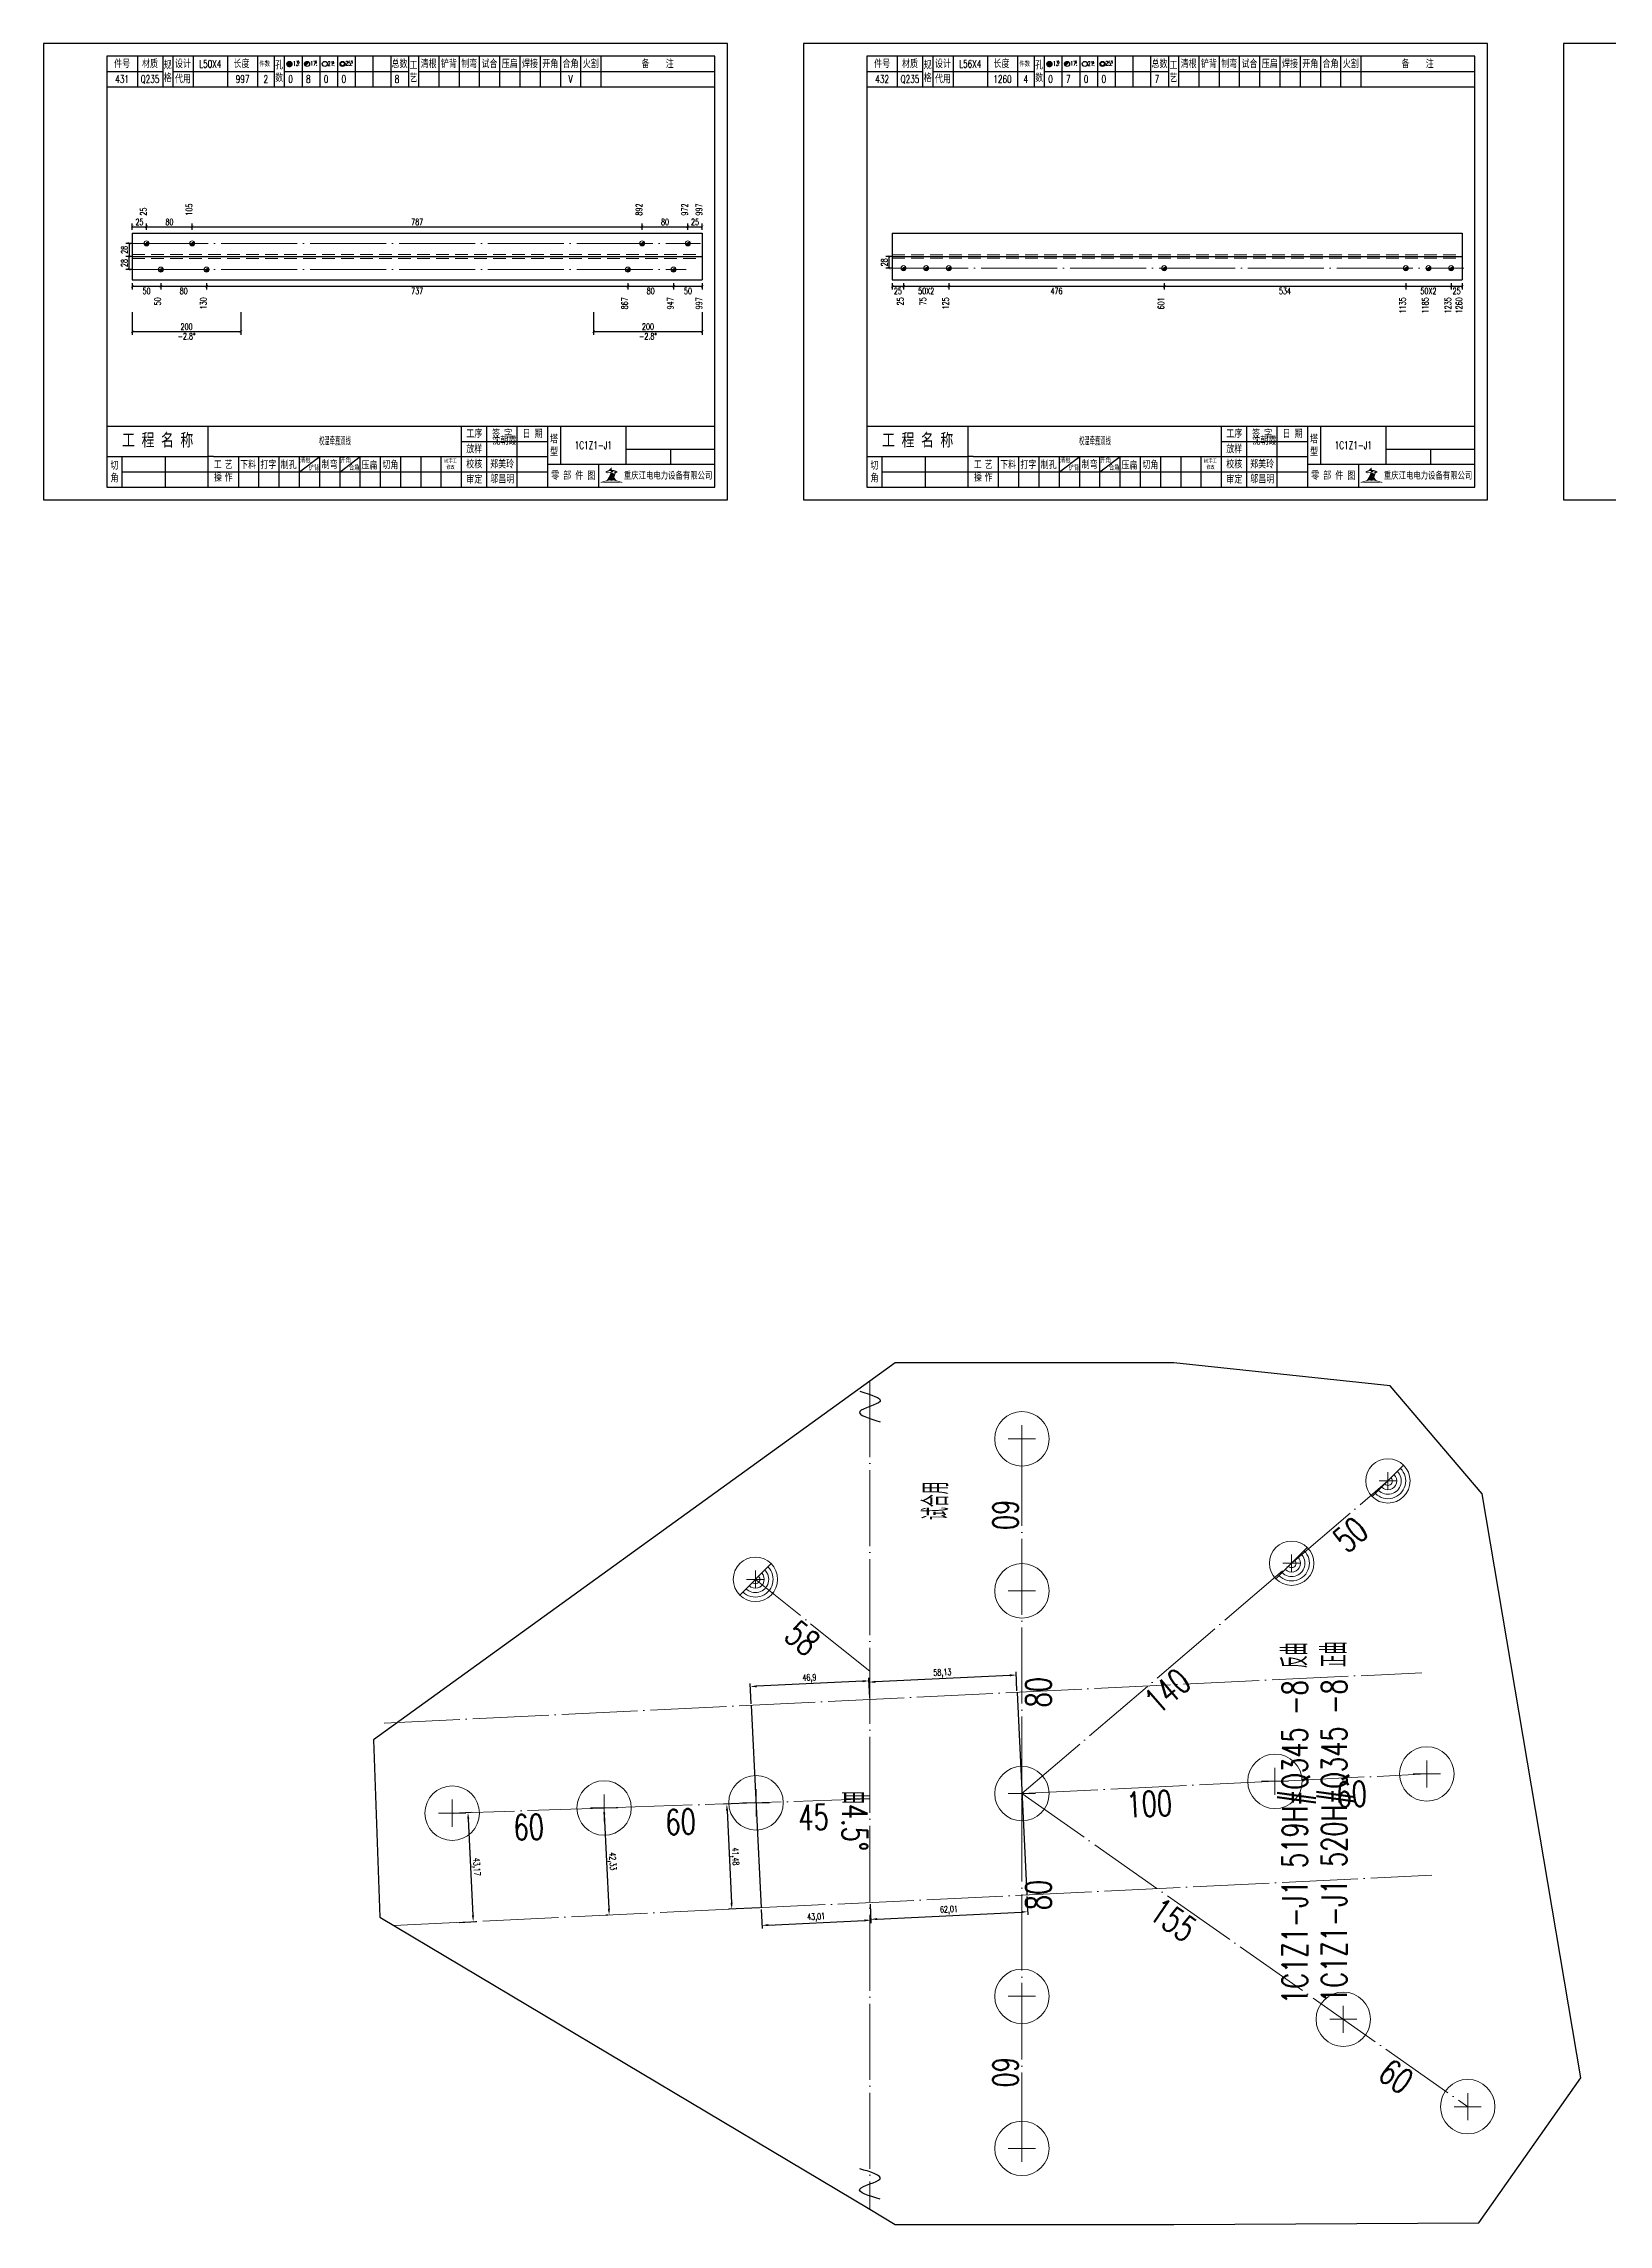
# Model space of a CAD drawing. Header units: millimetres. Extents: x -524 to 9570, y -2481 to 180.
# Drawn here: x 6900 to 7518, y -2481 to -1620 of the extents above; entities that cross this region are included whole.
import ezdxf
from ezdxf.enums import TextEntityAlignment as Align

# ---------------------------------------------------------------- set-up
doc = ezdxf.new("R2010")
doc.units = ezdxf.units.MM
doc.header["$LTSCALE"] = 20
doc.header["$PDMODE"] = 1
doc.linetypes.add('DASHDOT2X', pattern=[1.75, 1.5, -0.125, 0, -0.125])
doc.linetypes.add('HIDDEN', pattern=[0.375, 0.25, -0.125])
for name, color, linetype, lineweight in [('1', 7, 'Continuous', 25), ('11', 1, 'Continuous', 13), ('12', 7, 'Continuous', 13), ('2', 1, 'HIDDEN', 13), ('4', 4, 'Continuous', 18), ('5', 7, 'Continuous', 13), ('7', 3, 'DASHDOT2X', 13), ('8', 6, 'DASHDOT2X', 13)]:
    doc.layers.add(name, color=color, linetype=linetype, lineweight=lineweight)
doc.styles.get("Standard").update_dxf_attribs({"font": 'simplex', "width": 0.7, "bigfont": 'gbhzfs.shx'})
doc.styles.add('SYMBOL_TXT', font='txt.shx', dxfattribs={"width": 0.6})
doc.styles.add('TITLE_TXT', font='simplex.shx', dxfattribs={"width": 0.75, "height": 2.5, "bigfont": 'gbhzfs.shx'})
doc.dimstyles.new('dimStyle4', dxfattribs={"dimtxt": 2.5, "dimasz": 1, "dimexe": 1.25, "dimexo": 0, "dimgap": 0.63, "dimtad": 2, "dimzin": 0, "dimdsep": 46, "dimtxsty": 'standard', "dimblk": 'ARCHTICK', "dimblk1": 'ARCHTICK', "dimblk2": 'ARCHTICK', "dimcen": 0.09, "dimadec": 0, "dimazin": 0, "dimtfac": 1, "dimtdec": 1, "dimtix": 1, "dimtmove": 2, "dimatfit": 3, "dimfxl": 0, "dimtolj": 1, "dimtzin": 0, "dimarcsym": 0})
doc.dimstyles.get("Standard").update_dxf_attribs({"dimtxt": 2.5, "dimasz": 1, "dimexe": 1.25, "dimexo": 0, "dimgap": 0.63, "dimtad": 1, "dimzin": 0, "dimdsep": 46, "dimtxsty": 'standard', "dimblk": 'ARCHTICK', "dimblk1": 'ARCHTICK', "dimblk2": 'ARCHTICK', "dimcen": 0.09, "dimadec": 0, "dimazin": 0, "dimtfac": 1, "dimtdec": 1, "dimtix": 1, "dimtmove": 2, "dimatfit": 3, "dimfxl": 0, "dimtolj": 1, "dimtzin": 0, "dimarcsym": 0})
pattern_1 = [(0, (-3, 0), (0, 0.0125), [])]

# ---------------------------------------------------------------- blocks, each defined once
blk = doc.blocks.new('M12_HOLE')
h = blk.add_hatch()
h.set_pattern_fill('LINE', scale=0.1, style=0)
h.set_pattern_definition(pattern_1)
h.paths.add_polyline_path([(-5, 0, 1), (-1, 0, 1)])
at = {"color": 7}
blk.add_circle((-3, 0), 2, dxfattribs=at)
at = {"color": 7, "attachment_point": 1, "style": 'SYMBOL_TXT'}
for s, insert, char_height, width in [('13\\f??|b0|i0|c0|p54;.', (-0.1, 2.1), 3.5, 5.707), ('5', (3.7, 2.3), 1.8, 2.931)]:
    blk.add_mtext(s, dxfattribs=dict(at, insert=insert, char_height=char_height, width=width))
blk = doc.blocks.new('M16_HOLE')
h = blk.add_hatch()
h.set_pattern_fill('LINE', scale=0.1, style=0)
h.set_pattern_definition(pattern_1)
h.paths.add_polyline_path([(-1.6, 1.4, 0.668179), (-5, 0, 0.198912), (-4.4, -1.4)])
at = {"color": 7}
blk.add_circle((-3, 0), 2, dxfattribs=at)
at = {"color": 7, "attachment_point": 1, "style": 'SYMBOL_TXT'}
for s, insert, char_height, width in [('17.', (-0.4, 2.1), 3.5, 6.316), ('5', (3.6, 2.3), 1.8, 1.822)]:
    blk.add_mtext(s, dxfattribs=dict(at, insert=insert, char_height=char_height, width=width))
blk = doc.blocks.new('M20_HOLE')
at = {"color": 7}
blk.add_circle((-3, 0), 2, dxfattribs=at)
at = {"color": 7, "attachment_point": 1, "style": 'SYMBOL_TXT'}
for s, insert, char_height, width in [('21.', (-0.7, 2), 3.5, 6.074), ('5', (3.3, 2), 1.8, 1.458)]:
    blk.add_mtext(s, dxfattribs=dict(at, insert=insert, char_height=char_height, width=width))
blk = doc.blocks.new('M24_HOLE')
at = {"color": 7}
for radius in [2, 1.5]:
    blk.add_circle((-3, 0), radius, dxfattribs=at)
at = {"color": 7, "attachment_point": 1, "style": 'SYMBOL_TXT'}
for s, insert, char_height, width in [('25.', (-0.7, 2.1), 3.5, 2.429), ('5', (3.9, 2.3), 1.8, 1.944)]:
    blk.add_mtext(s, dxfattribs=dict(at, insert=insert, char_height=char_height, width=width))
blk = doc.blocks.new('A$C1E394B87')
for p, q in [((270, 180), (0, 180)), ((0, 180), (0, 0)), ((270, 0), (270, 180)), ((0, 0), (270, 0))]:
    blk.add_line(p, q)
blk = doc.blocks.new('JgCard')
h = blk.add_hatch(color=256)
edge = h.paths.add_edge_path()
edge.add_arc((223.8, -21.85), 29.01, 79.81717, 89.27813)
edge.add_arc((224.53, -21.85), 29.01, 90.72187, 100.18283)
edge.add_arc((224.03, -3.83), 11.51, 89.30709, 113.69599, ccw=False)
edge.add_arc((224.31, -3.83), 11.51, 66.30401, 90.69291, ccw=False)
edge = h.paths.add_edge_path()
edge.add_arc((233.03, 13.18), 8.87, 191.52082, 219.69652)
edge.add_arc((215.3, 13.18), 8.87, 320.30348, 348.47918)
edge.add_arc((214.03, 11.43), 10.13, 338.13012, 359.91542)
edge.add_arc((234.3, 11.43), 10.13, 180.08458, 201.86988)
edge.add_line((225.94, 10.91), (225.66, 10.36))
edge.add_arc((224.17, 7.85), 3.96, 91.41975, 127.48272)
edge.add_arc((215.3, 13.18), 8.87, 351.08601, 357.28671)
edge.add_line((222.4, 10.91), (222.68, 10.36))
edge.add_line((222.68, 10.36), (221.77, 10.86))
edge.add_line((225.66, 10.36), (226.57, 10.86))
edge.add_arc((224.23, 7.88), 3.54, 93.80568, 121.28944)
edge.add_arc((224.1, 7.88), 3.54, 58.71056, 86.19432)
edge.add_arc((224.17, 7.85), 3.96, 52.53024, 88.60436)
edge.add_arc((233.03, 13.18), 8.87, 182.71329, 188.91372)
edge.add_line((224.17, 11.45), (224.17, 11.42))
blk.add_hatch(color=256).paths.add_polyline_path([(224.17, 11.42, 0.095344), (224.9, 7.66, -0.02858), (226.2, 7.52, -0.123563), (224.34, 11.41, -0.120499), (225.94, 10.91), (225.66, 10.36), (226.57, 10.86, 0.540242), (226.58, 10.99, 0.158716), (224.26, 11.81, -0.027061), (224.17, 12.76, -0.027062), (224.07, 11.81, 0.158666), (221.76, 10.99, 0.540176), (221.77, 10.86, -0.000006), (221.77, 10.86), (222.68, 10.36), (222.4, 10.91, -0.120499), (224, 11.41, -0.123563), (222.13, 7.52, -0.02858), (223.44, 7.66, 0.095344)])
for p, q in [((265, 175), (25, 175)), ((25, 175), (25, 5)), ((37, 175), (37, 163)), ((47, 175), (47, 163)), ((51, 175), (51, 163)), ((59, 175), (59, 163)), ((72.61, 175), (72.61, 163)), ((84.44, 175), (84.44, 163)), ((91, 175), (91, 163)), ((95, 175), (95, 163)), ((102, 175), (102, 163)), ((109, 175), (109, 163)), ((116, 175), (116, 163)), ((123, 175), (123, 163)), ((130, 175), (130, 163)), ((137, 175), (137, 163)), ((144, 175), (144, 163)), ((148, 175), (148, 163)), ((156, 175), (156, 163)), ((164, 175), (164, 163)), ((172, 175), (172, 163)), ((180, 175), (180, 163)), ((188, 175), (188, 163)), ((196, 175), (196, 163)), ((204, 175), (204, 163)), ((212, 175), (212, 163)), ((220, 175), (220, 163)), ((265, 5), (265, 175)), ((25, 169), (47, 169)), ((51, 169), (91, 169)), ((95, 169), (144, 169)), ((148, 169), (265, 169)), ((25, 163), (265, 163)), ((25, 29), (265, 29)), ((65, 17), (65, 29)), ((165, 5), (165, 29)), ((175, 5), (175, 29)), ((187, 5), (187, 29)), ((199, 5), (199, 29)), ((204, 29), (204, 14)), ((230, 14), (230, 29)), ((165, 23), (199, 23)), ((230, 20), (265, 20)), ((247.5, 20), (247.5, 14)), ((25, 17), (65, 17)), ((31, 5), (31, 17)), ((31, 11), (65, 11)), ((48, 17), (48, 5)), ((65, 5), (65, 17)), ((67, 17), (65, 17)), ((65, 11), (165, 11)), ((67, 17), (165, 17)), ((77, 5), (77, 17)), ((85, 5), (85, 17)), ((93, 5), (93, 17)), ((101, 5), (101, 17)), ((101, 11), (109, 17)), ((109, 5), (109, 17)), ((117, 5), (117, 17)), ((117, 11), (125, 17)), ((125, 5), (125, 17)), ((133, 5), (133, 17)), ((141, 5), (141, 17)), ((149, 5), (149, 17)), ((157, 5), (157, 17)), ((165, 17), (199, 17)), ((165, 11), (199, 11)), ((199, 14), (265, 14)), ((219.08, 14), (219.08, 5)), ((25, 5), (265, 5))]:
    blk.add_line(p, q)
blk.add_lwpolyline([(96.03, 171.99, -1), (98.03, 171.99, -1)], format="xyb", close=True)
for p in [(65.81, 166), (145, 96)]:
    blk.add_point(p)
blk.add_blockref('A$C1E394B87', (0, 0))
at = {"xscale": 0.5, "yscale": 0.5, "zscale": 0.5}
for name, p in [('M12_HOLE', (98.53, 171.99)), ('M16_HOLE', (105.5, 172)), ('M20_HOLE', (112.5, 172)), ('M24_HOLE', (119.5, 172))]:
    blk.add_blockref(name, p, dxfattribs=at)
at = {"attachment_point": 5, "style": 'TITLE_TXT'}
for s, insert, char_height, width in [('{\\fSimHei|b0|i0|c134|p2;件号}', (31, 172), 3, 15), ('{\\fSimHei|b0|i0|c134|p2;材质}', (42, 172), 3, 8), ('{\\fSimHei|b0|i0|c134|p2;规格}', (49, 169), 3, 4), ('{\\fSimHei|b0|i0|c134|p2;设计}', (55, 172), 3, 8), ('{\\fSimHei|b0|i0|c134|p2;长度}', (78.12, 172.05), 3, 8), ('{\\fSimHei|b0|i0|c134|p2;件数}', (87.3, 172), 2, 8.8244), ('{\\fSimHei|b0|i0|c134|p2;孔数}', (93, 169), 3, 4), ('{\\fSimHei|b0|i0|c134|p2;总数}', (140.5, 172), 3, 7), ('{\\fSimHei|b0|i0|c134|p2;工\\P艺}', (146, 169), 3, 4), ('{\\fSimHei|b0|i0|c134|p2;清根}', (152, 172), 3, 8), ('{\\fSimHei|b0|i0|c134|p2;铲背}', (160, 172), 3, 8), ('{\\fSimHei|b0|i0|c134|p2;制弯}', (168, 172), 3, 8), ('{\\fSimHei|b0|i0|c134|p2;试合}', (176, 172), 3, 8), ('{\\fSimHei|b0|i0|c134|p2;压扁}', (184, 172), 3, 8), ('{\\fSimHei|b0|i0|c134|p2;焊接}', (192, 172), 3, 8), ('{\\fSimHei|b0|i0|c134|p2;开角}', (200, 172), 3, 8), ('{\\fSimHei|b0|i0|c134|p2;合角}', (208, 172), 3, 8), ('{\\fSimHei|b0|i0|c134|p2;火割}', (216, 172), 3, 8), ('{\\fSimHei|b0|i0|c134|p2;备    注}', (242.4, 171.98), 3, 22), ('{\\fSimHei|b0|i0|c134|p2;代用}', (55, 166), 3, 8), ('{\\fSimHei|b0|i0|c134|p2;工 程 名 称}', (45.04, 23.34), 5, 47.3333), ('{\\fSimHei|b0|i0|c134|p2;工序}', (170, 26), 3, 10), ('{\\fSimHei|b0|i0|c134|p2;签 字}', (181, 26), 3, 12), ('{\\fSimHei|b0|i0|c134|p2;日 期}', (193, 26), 3, 12), ('{\\fSimHei|b0|i0|c134|p2;塔\\P型}', (201.5, 21.5), 3, 5), ('{\\fSimHei|b0|i0|c134|p2;放样}', (170, 20), 3, 10), ('{\\fSimHei|b0|i0|c134|p2;^I沈朝霞}', (181.05, 23.28), 3, 12), ('{\\fSimHei|b0|i0|c134|p2;切\\P角}', (28, 11), 3, 6), ('{\\fSimHei|b0|i0|c134|p2;工\\P操}', (68.78, 11.3), 3, 6), ('{\\fSimHei|b0|i0|c134|p2;艺\\P作}', (73.01, 11.3), 3, 6), ('{\\fSimHei|b0|i0|c134|p2;下料}', (80.74, 13.75), 3, 8), ('{\\fSimHei|b0|i0|c134|p2;打字}', (88.74, 13.75), 3, 8), ('{\\fSimHei|b0|i0|c134|p2;制孔}', (96.74, 13.75), 3, 8), ('{\\fSimHei|b0|i0|c134|p2;清根}', (103.31, 15.56), 2, 8), ('{\\fSimHei|b0|i0|c134|p2;铲背}', (106.7, 12.58), 2, 8), ('{\\fSimHei|b0|i0|c134|p2;制弯}', (112.95, 13.87), 3, 8), ('{\\fSimHei|b0|i0|c134|p2;开角}', (119.21, 15.54), 2, 8), ('{\\fSimHei|b0|i0|c134|p2;合角}', (122.6, 12.68), 2, 8), ('{\\fSimHei|b0|i0|c134|p2;压扁}', (128.59, 13.57), 3, 8), ('{\\fSimHei|b0|i0|c134|p2;切角}', (136.9, 13.69), 3, 8), ('{\\fSimHei|b0|i0|c134|p2;NC手工修改}', (160.63, 14.06), 1.5, 6.2041), ('{\\fSimHei|b0|i0|c134|p2;校核}', (170, 14), 3, 10), ('{\\fSimHei|b0|i0|c134|p2;审定}', (170, 8), 3, 10), ('{\\fSimHei|b0|i0|c134|p2;郑美玲}', (181, 14), 3, 12), ('{\\fSimHei|b0|i0|c134|p2;邬昌明}', (181.04, 8.12), 3, 12), ('{\\fSimHei|b0|i0|c134|p2;零 部 件 图}', (209.08, 9.5), 3, 30.7613), ('{\\fSimHei|b0|i0|c134|p2;重庆江电电力设备有限公司}', (246.51, 9.48), 2.772, 63.294)]:
    blk.add_mtext(s, dxfattribs=dict(at, insert=insert, char_height=char_height, width=width))
blk = doc.blocks.new('M16')
for p, q in [((-0.707, -0.707), (0.707, 0.707)), ((-0.4, 0), (0.4, 0)), ((0, 0.4), (0, -0.4))]:
    blk.add_line(p, q)
blk.add_circle((0, 0), 1)
for radius in [0.8, 0.6, 0.4, 0.2]:
    blk.add_arc((0, 0), radius, 225, 45)
blk = doc.blocks.new('_ArchTick')
at = {"color": 0, "linetype": 'ByBlock', "const_width": 0.15}
blk.add_lwpolyline([(-0.5, -0.5), (0.5, 0.5)], dxfattribs=at)
blk = doc.blocks.new('*D1314')
at = {"layer": '11', "color": 0, "lineweight": -2}
for p, q in [((6935, -1714.5), (6935, -1717)), ((6935, -1715.75), (6946.28, -1715.75)), ((6946.28, -1714.5), (6946.28, -1717))]:
    blk.add_line(p, q, dxfattribs=at)
at = {"layer": 'Defpoints', "color": 0}
for p in [(6935, -1714.5), (6946.28, -1714.5), (6946.28, -1715.75)]:
    blk.add_point(p, dxfattribs=at)
at = {"layer": '11', "color": 0, "lineweight": -2, "rotation": 180}
blk.add_blockref('_ArchTick', (6935, -1715.75), dxfattribs=at)
at = {"layer": '11', "color": 0, "lineweight": -2}
blk.add_blockref('_ArchTick', (6946.28, -1715.75), dxfattribs=at)
at = {"layer": '11', "color": 0, "insert": (6940.64, -1717.63), "char_height": 2.5, "attachment_point": 5}
blk.add_mtext('\\A1;50', dxfattribs=at)
blk = doc.blocks.new('*D1315')
at = {"layer": '11', "color": 0, "lineweight": -2}
for p, q in [((6946.28, -1714.5), (6946.28, -1717)), ((6946.28, -1715.75), (6964.33, -1715.75)), ((6964.33, -1714.5), (6964.33, -1717))]:
    blk.add_line(p, q, dxfattribs=at)
at = {"layer": 'Defpoints', "color": 0}
for p in [(6946.28, -1714.5), (6964.33, -1714.5), (6964.33, -1715.75)]:
    blk.add_point(p, dxfattribs=at)
at = {"layer": '11', "color": 0, "lineweight": -2, "rotation": 180}
blk.add_blockref('_ArchTick', (6946.28, -1715.75), dxfattribs=at)
at = {"layer": '11', "color": 0, "lineweight": -2}
blk.add_blockref('_ArchTick', (6964.33, -1715.75), dxfattribs=at)
at = {"layer": '11', "color": 0, "insert": (6955.31, -1717.63), "char_height": 2.5, "attachment_point": 5}
blk.add_mtext('\\A1;80', dxfattribs=at)
blk = doc.blocks.new('*D1316')
at = {"layer": '11', "color": 0, "lineweight": -2}
for p, q in [((6964.33, -1714.5), (6964.33, -1717)), ((6964.33, -1715.75), (7130.63, -1715.75)), ((7130.63, -1714.5), (7130.63, -1717))]:
    blk.add_line(p, q, dxfattribs=at)
at = {"layer": 'Defpoints', "color": 0}
for p in [(6964.33, -1714.5), (7130.63, -1714.5), (7130.63, -1715.75)]:
    blk.add_point(p, dxfattribs=at)
at = {"layer": '11', "color": 0, "lineweight": -2, "rotation": 180}
blk.add_blockref('_ArchTick', (6964.33, -1715.75), dxfattribs=at)
at = {"layer": '11', "color": 0, "lineweight": -2}
blk.add_blockref('_ArchTick', (7130.63, -1715.75), dxfattribs=at)
at = {"layer": '11', "color": 0, "insert": (7047.48, -1717.63), "char_height": 2.5, "attachment_point": 5}
blk.add_mtext('\\A1;737', dxfattribs=at)
blk = doc.blocks.new('*D1317')
at = {"layer": '11', "color": 0, "lineweight": -2}
for p, q in [((7130.63, -1714.5), (7130.63, -1717)), ((7130.63, -1715.75), (7148.68, -1715.75)), ((7148.68, -1714.5), (7148.68, -1717))]:
    blk.add_line(p, q, dxfattribs=at)
at = {"layer": 'Defpoints', "color": 0}
for p in [(7130.63, -1714.5), (7148.68, -1714.5), (7148.68, -1715.75)]:
    blk.add_point(p, dxfattribs=at)
at = {"layer": '11', "color": 0, "lineweight": -2, "rotation": 180}
blk.add_blockref('_ArchTick', (7130.63, -1715.75), dxfattribs=at)
at = {"layer": '11', "color": 0, "lineweight": -2}
blk.add_blockref('_ArchTick', (7148.68, -1715.75), dxfattribs=at)
at = {"layer": '11', "color": 0, "insert": (7139.65, -1717.63), "char_height": 2.5, "attachment_point": 5}
blk.add_mtext('\\A1;80', dxfattribs=at)
blk = doc.blocks.new('*D1318')
at = {"layer": '11', "color": 0, "lineweight": -2}
for p, q in [((7148.68, -1714.5), (7148.68, -1717)), ((7148.68, -1715.75), (7160, -1715.75)), ((7160, -1714.5), (7160, -1717))]:
    blk.add_line(p, q, dxfattribs=at)
at = {"layer": 'Defpoints', "color": 0}
for p in [(7148.68, -1714.5), (7160, -1714.5), (7160, -1715.75)]:
    blk.add_point(p, dxfattribs=at)
at = {"layer": '11', "color": 0, "lineweight": -2, "rotation": 180}
blk.add_blockref('_ArchTick', (7148.68, -1715.75), dxfattribs=at)
at = {"layer": '11', "color": 0, "lineweight": -2}
blk.add_blockref('_ArchTick', (7160, -1715.75), dxfattribs=at)
at = {"layer": '11', "color": 0, "insert": (7154.34, -1717.63), "char_height": 2.5, "attachment_point": 5}
blk.add_mtext('\\A1;50', dxfattribs=at)
blk = doc.blocks.new('*D1325')
at = {"layer": '1', "color": 0, "lineweight": -2}
for p, q in [((6934.75, -1698.82), (6932.5, -1698.82)), ((6934.75, -1704), (6932.5, -1704)), ((6933.75, -1698.82), (6933.75, -1704))]:
    blk.add_line(p, q, dxfattribs=at)
at = {"layer": 'Defpoints', "color": 0}
for p in [(6933.75, -1704), (6934.75, -1698.82), (6934.75, -1704)]:
    blk.add_point(p, dxfattribs=at)
at = {"layer": '1', "color": 0, "lineweight": -2}
for p, rotation in [((6933.75, -1698.82), 90), ((6933.75, -1704), 270)]:
    blk.add_blockref('_ArchTick', p, dxfattribs=dict(at, rotation=rotation))
at = {"layer": '1', "color": 0, "insert": (6931.87, -1701.41), "char_height": 2.5, "attachment_point": 5, "rotation": 90}
blk.add_mtext('\\A1;28', dxfattribs=at)
blk = doc.blocks.new('*D1328')
at = {"layer": '11', "color": 0, "lineweight": -2}
for p, q in [((7235, -1714.5), (7235, -1717)), ((7235, -1715.75), (7239.47, -1715.75)), ((7239.47, -1714.5), (7239.47, -1717))]:
    blk.add_line(p, q, dxfattribs=at)
at = {"layer": 'Defpoints', "color": 0}
for p in [(7235, -1714.5), (7239.47, -1714.5), (7239.47, -1715.75)]:
    blk.add_point(p, dxfattribs=at)
at = {"layer": '11', "color": 0, "lineweight": -2, "rotation": 180}
blk.add_blockref('_ArchTick', (7235, -1715.75), dxfattribs=at)
at = {"layer": '11', "color": 0, "lineweight": -2}
blk.add_blockref('_ArchTick', (7239.47, -1715.75), dxfattribs=at)
at = {"layer": '11', "color": 0, "insert": (7237.23, -1717.63), "char_height": 2.5, "attachment_point": 5}
blk.add_mtext('\\A1;25', dxfattribs=at)
blk = doc.blocks.new('*D1329')
at = {"layer": '11', "color": 0, "lineweight": -2}
for p, q in [((7239.47, -1714.5), (7239.47, -1717)), ((7239.47, -1715.75), (7257.33, -1715.75)), ((7257.33, -1714.5), (7257.33, -1717))]:
    blk.add_line(p, q, dxfattribs=at)
at = {"layer": 'Defpoints', "color": 0}
for p in [(7239.47, -1714.5), (7257.33, -1714.5), (7257.33, -1715.75)]:
    blk.add_point(p, dxfattribs=at)
at = {"layer": '11', "color": 0, "lineweight": -2, "rotation": 180}
blk.add_blockref('_ArchTick', (7239.47, -1715.75), dxfattribs=at)
at = {"layer": '11', "color": 0, "lineweight": -2}
blk.add_blockref('_ArchTick', (7257.33, -1715.75), dxfattribs=at)
at = {"layer": '11', "color": 0, "insert": (7248.4, -1717.63), "char_height": 2.5, "attachment_point": 5}
blk.add_mtext('\\A1;50X2', dxfattribs=at)
blk = doc.blocks.new('*D1330')
at = {"layer": '11', "color": 0, "lineweight": -2}
for p, q in [((7257.33, -1714.5), (7257.33, -1717)), ((7257.33, -1715.75), (7342.34, -1715.75)), ((7342.34, -1714.5), (7342.34, -1717))]:
    blk.add_line(p, q, dxfattribs=at)
at = {"layer": 'Defpoints', "color": 0}
for p in [(7257.33, -1714.5), (7342.34, -1714.5), (7342.34, -1715.75)]:
    blk.add_point(p, dxfattribs=at)
at = {"layer": '11', "color": 0, "lineweight": -2, "rotation": 180}
blk.add_blockref('_ArchTick', (7257.33, -1715.75), dxfattribs=at)
at = {"layer": '11', "color": 0, "lineweight": -2}
blk.add_blockref('_ArchTick', (7342.34, -1715.75), dxfattribs=at)
at = {"layer": '11', "color": 0, "insert": (7299.83, -1717.63), "char_height": 2.5, "attachment_point": 5}
blk.add_mtext('\\A1;476', dxfattribs=at)
blk = doc.blocks.new('*D1331')
at = {"layer": '11', "color": 0, "lineweight": -2}
for p, q in [((7342.34, -1714.5), (7342.34, -1717)), ((7342.34, -1715.75), (7437.71, -1715.75)), ((7437.71, -1714.5), (7437.71, -1717))]:
    blk.add_line(p, q, dxfattribs=at)
at = {"layer": 'Defpoints', "color": 0}
for p in [(7342.34, -1714.5), (7437.71, -1714.5), (7437.71, -1715.75)]:
    blk.add_point(p, dxfattribs=at)
at = {"layer": '11', "color": 0, "lineweight": -2, "rotation": 180}
blk.add_blockref('_ArchTick', (7342.34, -1715.75), dxfattribs=at)
at = {"layer": '11', "color": 0, "lineweight": -2}
blk.add_blockref('_ArchTick', (7437.71, -1715.75), dxfattribs=at)
at = {"layer": '11', "color": 0, "insert": (7390.03, -1717.63), "char_height": 2.5, "attachment_point": 5}
blk.add_mtext('\\A1;534', dxfattribs=at)
blk = doc.blocks.new('*D1332')
at = {"layer": '11', "color": 0, "lineweight": -2}
for p, q in [((7437.71, -1714.5), (7437.71, -1717)), ((7437.71, -1715.75), (7455.57, -1715.75)), ((7455.57, -1714.5), (7455.57, -1717))]:
    blk.add_line(p, q, dxfattribs=at)
at = {"layer": 'Defpoints', "color": 0}
for p in [(7437.71, -1714.5), (7455.57, -1714.5), (7455.57, -1715.75)]:
    blk.add_point(p, dxfattribs=at)
at = {"layer": '11', "color": 0, "lineweight": -2, "rotation": 180}
blk.add_blockref('_ArchTick', (7437.71, -1715.75), dxfattribs=at)
at = {"layer": '11', "color": 0, "lineweight": -2}
blk.add_blockref('_ArchTick', (7455.57, -1715.75), dxfattribs=at)
at = {"layer": '11', "color": 0, "insert": (7446.64, -1717.63), "char_height": 2.5, "attachment_point": 5}
blk.add_mtext('\\A1;50X2', dxfattribs=at)
blk = doc.blocks.new('*D1333')
at = {"layer": '11', "color": 0, "lineweight": -2}
for p, q in [((7455.57, -1714.5), (7455.57, -1717)), ((7455.57, -1715.75), (7460, -1715.75)), ((7460, -1714.5), (7460, -1717))]:
    blk.add_line(p, q, dxfattribs=at)
at = {"layer": 'Defpoints', "color": 0}
for p in [(7455.57, -1714.5), (7460, -1714.5), (7460, -1715.75)]:
    blk.add_point(p, dxfattribs=at)
at = {"layer": '11', "color": 0, "lineweight": -2, "rotation": 180}
blk.add_blockref('_ArchTick', (7455.57, -1715.75), dxfattribs=at)
at = {"layer": '11', "color": 0, "lineweight": -2}
blk.add_blockref('_ArchTick', (7460, -1715.75), dxfattribs=at)
at = {"layer": '11', "color": 0, "insert": (7457.79, -1717.63), "char_height": 2.5, "attachment_point": 5}
blk.add_mtext('\\A1;25', dxfattribs=at)
blk = doc.blocks.new('M20')
for p, q in [((-0.5, 0), (0.5, 0)), ((0, -0.5), (0, 0.5))]:
    blk.add_line(p, q)
blk.add_circle((0, 0), 1)
blk = doc.blocks.new('*D1857')
at = {"layer": '1', "color": 0, "lineweight": -2}
for p, q in [((7183.25, -2356.29), (7183.62, -2363.88)), ((7226.22, -2354.2), (7226.58, -2361.79)), ((7186.06, -2362.51), (7224.03, -2360.67))]:
    blk.add_line(p, q, dxfattribs=at)
at = {"layer": '1', "color": 0}
for points in [[(7186.04, -2362.09), (7186.08, -2362.93), (7183.56, -2362.63)], [(7224.01, -2360.25), (7224.05, -2361.08), (7226.52, -2360.55)]]:
    blk.add_solid(points, dxfattribs=at)
at = {"layer": 'Defpoints', "color": 0}
for p in [(7183.22, -2355.66), (7226.19, -2353.58), (7226.52, -2360.55)]:
    blk.add_point(p, dxfattribs=at)
at = {"layer": '1', "color": 0, "insert": (7204.94, -2359.48), "char_height": 2.5, "attachment_point": 5, "rotation": 2.77832}
blk.add_mtext('43,01', dxfattribs=at)
blk = doc.blocks.new('*D1858')
at = {"layer": '1', "color": 0, "lineweight": -2}
for p, q in [((7226.22, -2354.2), (7226.57, -2361.49)), ((7229.01, -2360.12), (7285.95, -2357.35)), ((7288.15, -2351.2), (7288.51, -2358.48))]:
    blk.add_line(p, q, dxfattribs=at)
at = {"layer": '1', "color": 0}
for points in [[(7285.93, -2356.94), (7285.97, -2357.77), (7288.45, -2357.23)], [(7228.99, -2359.7), (7229.03, -2360.53), (7226.51, -2360.24)]]:
    blk.add_solid(points, dxfattribs=at)
at = {"layer": 'Defpoints', "color": 0}
for p in [(7226.19, -2353.58), (7288.12, -2350.57), (7288.45, -2357.23)]:
    blk.add_point(p, dxfattribs=at)
at = {"layer": '1', "color": 0, "insert": (7257.38, -2356.62), "char_height": 2.5, "attachment_point": 5, "rotation": 2.77832}
blk.add_mtext('62,01', dxfattribs=at)
blk = doc.blocks.new('*D1859')
at = {"layer": '1', "color": 0, "lineweight": -2}
for p, q in [((7284.22, -2270.04), (7283.85, -2262.58)), ((7226.16, -2272.86), (7225.79, -2265.39)), ((7281.42, -2263.95), (7228.35, -2266.52))]:
    blk.add_line(p, q, dxfattribs=at)
at = {"layer": '1', "color": 0}
for points in [[(7228.33, -2266.1), (7228.37, -2266.94), (7225.85, -2266.64)], [(7281.4, -2263.53), (7281.44, -2264.36), (7283.91, -2263.82)]]:
    blk.add_solid(points, dxfattribs=at)
at = {"layer": 'Defpoints', "color": 0}
for p in [(7225.85, -2266.64), (7284.25, -2270.67), (7226.19, -2273.48)]:
    blk.add_point(p, dxfattribs=at)
at = {"layer": '1', "color": 0, "insert": (7254.78, -2263.12), "char_height": 2.5, "attachment_point": 5, "rotation": 2.77832}
blk.add_mtext('58,13', dxfattribs=at)
blk = doc.blocks.new('*D1860')
at = {"layer": '1', "color": 0, "lineweight": -2}
for p, q in [((7179.31, -2275.13), (7178.93, -2267.15)), ((7223.33, -2266.24), (7181.49, -2268.27)), ((7226.16, -2272.86), (7225.77, -2264.87))]:
    blk.add_line(p, q, dxfattribs=at)
at = {"layer": '1', "color": 0}
for points in [[(7181.46, -2267.86), (7181.51, -2268.69), (7178.99, -2268.4)], [(7223.31, -2265.83), (7223.35, -2266.66), (7225.83, -2266.12)]]:
    blk.add_solid(points, dxfattribs=at)
at = {"layer": 'Defpoints', "color": 0}
for p in [(7178.99, -2268.4), (7179.35, -2275.76), (7226.19, -2273.48)]:
    blk.add_point(p, dxfattribs=at)
at = {"layer": '1', "color": 0, "insert": (7202.31, -2265.15), "char_height": 2.5, "attachment_point": 5, "rotation": 2.77832}
blk.add_mtext('46,9', dxfattribs=at)
blk = doc.blocks.new('*D1861')
at = {"layer": '1', "color": 0, "lineweight": -2}
for p, q in [((7180.59, -2314.26), (7168.41, -2314.85)), ((7169.78, -2317.29), (7171.55, -2353.73)), ((7182.6, -2355.69), (7170.42, -2356.28))]:
    blk.add_line(p, q, dxfattribs=at)
at = {"layer": '1', "color": 0}
for points in [[(7170.2, -2317.27), (7169.37, -2317.31), (7169.66, -2314.79)], [(7171.97, -2353.71), (7171.13, -2353.75), (7171.67, -2356.22)]]:
    blk.add_solid(points, dxfattribs=at)
at = {"layer": 'Defpoints', "color": 0}
for p in [(7181.21, -2314.23), (7171.67, -2356.22), (7183.22, -2355.66)]:
    blk.add_point(p, dxfattribs=at)
at = {"layer": '1', "color": 0, "insert": (7172.78, -2335.41), "char_height": 2.5, "attachment_point": 5, "rotation": 272.77832}
blk.add_mtext('41,48', dxfattribs=at)
blk = doc.blocks.new('*D1862')
at = {"layer": '1', "color": 0, "lineweight": -2}
for p, q in [((7120.62, -2316.32), (7119.95, -2316.36)), ((7121.32, -2318.79), (7123.13, -2356.08)), ((7122.68, -2358.6), (7122, -2358.63))]:
    blk.add_line(p, q, dxfattribs=at)
at = {"layer": '1', "color": 0}
for points in [[(7121.74, -2318.77), (7120.9, -2318.81), (7121.2, -2316.3)], [(7123.55, -2356.06), (7122.71, -2356.1), (7123.25, -2358.57)]]:
    blk.add_solid(points, dxfattribs=at)
at = {"layer": 'Defpoints', "color": 0}
for p in [(7121.25, -2316.29), (7123.25, -2358.57), (7123.3, -2358.57)]:
    blk.add_point(p, dxfattribs=at)
at = {"layer": '1', "color": 0, "insert": (7124.34, -2337.33), "char_height": 2.5, "attachment_point": 5, "rotation": 272.77832}
blk.add_mtext('42,33', dxfattribs=at)
blk = doc.blocks.new('*D1863')
at = {"layer": '1', "color": 0, "lineweight": -2}
for p, q in [((7061.91, -2318.33), (7068.76, -2317.99)), ((7067.63, -2320.55), (7069.48, -2358.68)), ((7064, -2361.45), (7070.85, -2361.12))]:
    blk.add_line(p, q, dxfattribs=at)
at = {"layer": '1', "color": 0}
for points in [[(7068.04, -2320.53), (7067.21, -2320.57), (7067.51, -2318.06)], [(7069.89, -2358.66), (7069.06, -2358.7), (7069.6, -2361.18)]]:
    blk.add_solid(points, dxfattribs=at)
at = {"layer": 'Defpoints', "color": 0}
for p in [(7061.28, -2318.36), (7063.38, -2361.48), (7069.6, -2361.18)]:
    blk.add_point(p, dxfattribs=at)
at = {"layer": '1', "color": 0, "insert": (7070.66, -2339.51), "char_height": 2.5, "attachment_point": 5, "rotation": 272.77832}
blk.add_mtext('43,17', dxfattribs=at)

msp = doc.modelspace()

# ---------------------------------------------------------------- linework, layer by layer
at = {"layer": '1'}
for p, q in [((6935, -1694.75), (6935, -1713.25)), ((6935, -1694.75), (7160, -1694.75)), ((7160, -1694.75), (7160, -1713.25)), ((7235, -1694.75), (7235, -1713.25)), ((7235, -1694.75), (7460, -1694.75)), ((7460, -1694.75), (7460, -1713.25)), ((6935, -1704), (7160, -1704)), ((7235, -1704), (7460, -1704)), ((6935, -1713.25), (7160, -1713.25)), ((7235, -1713.25), (7460, -1713.25)), ((7236.186, -2140.62), (7226.186, -2147.845)), ((7346.186, -2140.62), (7236.186, -2140.62)), ((7431.491, -2149.699), (7346.186, -2140.62)), ((7226.186, -2147.845), (7030.269, -2289.407)), ((7467.86, -2192.283), (7431.491, -2149.699)), ((7506.805, -2422.778), (7467.86, -2192.283)), ((7284.246, -2270.667), (7288.124, -2350.573)), ((7179.345, -2275.757), (7183.223, -2355.663)), ((7030.269, -2289.407), (7032.676, -2359.365)), ((7032.676, -2359.365), (7226.186, -2474.661)), ((7466.58, -2480.067), (7506.805, -2422.778)), ((7226.186, -2474.661), (7236.186, -2480.62)), ((7236.186, -2480.62), (7346.186, -2480.62)), ((7346.186, -2480.62), (7466.58, -2480.067))]:
    msp.add_line(p, q, dxfattribs=at)
for points in [[(7222.186, -2151.845), (7230.186, -2155.845), (7222.186, -2159.845), (7230.186, -2163.845)], [(7230.186, -2470.661), (7222.186, -2466.661), (7230.186, -2462.661), (7222.186, -2458.661)]]:
    msp.add_spline(points, degree=3, dxfattribs=at)
at = {"layer": '2'}
for p, q in [((6935, -1703.26), (7160, -1703.26)), ((7235, -1703.339), (7460, -1703.339)), ((6935, -1704.74), (7160, -1704.74)), ((7235, -1704.661), (7460, -1704.661))]:
    msp.add_line(p, q, dxfattribs=at)
at = {"layer": '7'}
for p, q in [((6935, -1698.82), (7159.321, -1698.82)), ((6935, -1709.18), (7153.68, -1709.18)), ((7235, -1708.625), (7460.573, -1708.625)), ((7286.186, -2450.62), (7286.186, -2170.62)), ((7286.185, -2310.62), (7430.665, -2187.227)), ((7226.16, -2262.339), (7180.974, -2226.059)), ((7034.392, -2282.792), (7444.059, -2262.911)), ((7286.186, -2310.62), (7445.998, -2302.864)), ((7226.186, -2312.684), (7061.283, -2318.358)), ((7286.186, -2310.62), (7462.144, -2434.166)), ((7038.269, -2362.698), (7447.937, -2342.817))]:
    msp.add_line(p, q, dxfattribs=at)
at = {"layer": '8'}
msp.add_line((7226.186, -2147.845), (7226.186, -2474.661), dxfattribs=at)

# ---------------------------------------------------------------- block references
at = {"layer": '1'}
for p in [(6900, -1800), (7200, -1800), (7500, -1800)]:
    msp.add_blockref('JgCard', p, dxfattribs=at)
at = {"layer": '5'}
for p in [(6940.641, -1698.82), (6958.692, -1698.82), (7136.27, -1698.82), (7154.321, -1698.82), (6946.282, -1709.18), (6964.333, -1709.18), (7130.629, -1709.18), (7148.68, -1709.18), (7239.465, -1708.625), (7248.395, -1708.625), (7257.325, -1708.625), (7342.34, -1708.625), (7437.713, -1708.625), (7446.643, -1708.625), (7455.573, -1708.625)]:
    msp.add_blockref('M16', p, dxfattribs=at)
for name, p, xscale, yscale, zscale in [('M20', (7286.186, -2170.62), 10.75, 10.75, 10.75), ('M16', (7430.665, -2187.227), 8.75, 8.75, 8.75), ('M16', (7392.644, -2219.699), 8.75, 8.75, 8.75), ('M16', (7180.974, -2226.059), 8.75, 8.75, 8.75), ('M20', (7286.186, -2230.62), 10.75, 10.75, 10.75), ('M20', (7386.068, -2305.772), 10.75, 10.75, 10.75), ('M20', (7445.998, -2302.864), 10.75, 10.75, 10.75), ('M20', (7121.248, -2316.294), 10.75, 10.75, 10.75), ('M20', (7181.212, -2314.231), 10.75, 10.75, 10.75), ('M20', (7286.186, -2310.62), 10.75, 10.75, 10.75), ('M20', (7061.283, -2318.358), 10.75, 10.75, 10.75), ('M20', (7286.186, -2390.62), 10.75, 10.75, 10.75), ('M20', (7413.039, -2399.688), 10.75, 10.75, 10.75), ('M20', (7462.144, -2434.166), 10.75, 10.75, 10.75), ('M20', (7286.186, -2450.62), 10.75, 10.75, 10.75)]:
    msp.add_blockref(name, p, dxfattribs=dict(at, xscale=xscale, yscale=yscale, zscale=zscale))

# ---------------------------------------------------------------- texts
at = {"layer": '1', "width": 0.7}
for s, p in [('L50X4', (6965.805, -1628)), ('L56X4', (7265.805, -1628)), ('431', (6931, -1634)), ('Q235', (6942, -1634)), ('997', (6978.523, -1634)), ('2', (6987.718, -1634)), ('0', (6997.5, -1634)), ('8', (7004.5, -1634)), ('0', (7011.5, -1634)), ('0', (7018.5, -1634)), ('8', (7039.5, -1634)), ('V', (7108, -1634)), ('432', (7231, -1634)), ('Q235', (7242, -1634)), ('1260', (7278.523, -1634)), ('4', (7287.718, -1634)), ('0', (7297.5, -1634)), ('7', (7304.5, -1634)), ('0', (7311.5, -1634)), ('0', (7318.5, -1634)), ('7', (7339.5, -1634)), ('权温牵嘉双线', (7015, -1777)), ('1C1Z1-J1', (7117, -1778.5)), ('权温牵嘉双线', (7315, -1777)), ('1C1Z1-J1', (7417, -1778.5))]:
    msp.add_text(s, height=3, dxfattribs=at).set_placement(p, align=Align.MIDDLE_CENTER)
for s, p in [('25', (6940.641, -1687.875)), ('105', (6958.692, -1687.875)), ('892', (7136.27, -1687.875)), ('972', (7154.321, -1687.875)), ('997', (7160, -1687.875))]:
    msp.add_text(s, height=2.5, rotation=90, dxfattribs=at).set_placement(p)
for s, p in [('50', (6946.282, -1720.125)), ('130', (6964.333, -1720.125)), ('867', (7130.629, -1720.125)), ('947', (7148.68, -1720.125)), ('997', (7160, -1720.125)), ('25', (7239.465, -1720.125)), ('75', (7248.395, -1720.125)), ('125', (7257.325, -1720.125)), ('601', (7342.34, -1720.125)), ('1135', (7437.713, -1720.125)), ('1185', (7446.643, -1720.125)), ('1235', (7455.573, -1720.125)), ('1260', (7460, -1720.125))]:
    msp.add_text(s, height=2.5, rotation=90, dxfattribs=at).set_placement(p, align=Align.RIGHT)
for p in [(6956.436, -1734.25), (7138.564, -1734.25)]:
    msp.add_text('-2.8°', height=2.5, dxfattribs=at).set_placement(p, align=Align.TOP_CENTER)
at = {"layer": '11', "width": 0.7}
for s, rotation, p in [('60', 270, (7284.686, -2200.62)), ('50', 40.499019, (7412.629, -2204.603)), ('58', 321.238684, (7202.628, -2245.369)), ('140', 40.498919, (7340.389, -2266.3)), ('80', 90, (7287.686, -2270.62)), ('60', 2.778324, (7416.106, -2305.816)), ('45', 1.970573, (7203.751, -2314.957)), ('100', 2.778324, (7336.2, -2309.694)), ('60', 1.970573, (7091.317, -2318.825)), ('60', 1.970573, (7151.282, -2316.762)), ('80', 90, (7287.686, -2350.62)), ('155', 324.925825, (7348.75, -2356.382)), ('60', 270, (7284.686, -2420.62)), ('60', 324.925825, (7436.729, -2418.155))]:
    msp.add_text(s, height=10, rotation=rotation, dxfattribs=at).set_placement(p, align=Align.TOP_CENTER)
at = {"layer": '12', "width": 0.7}
for s, p in [('试合用', (7247.158, -2202.592)), ('1C1Z1-J1 519H#Q345 -8 反曲', (7388.9, -2393.684)), ('1C1Z1-J1 520H#Q345 -8 正曲', (7404.429, -2393.291))]:
    msp.add_text(s, height=10, rotation=90, dxfattribs=at).set_placement(p, align=Align.TOP_LEFT)
at = {"layer": '4', "width": 0.7}
msp.add_text('曲4.5°', height=10, rotation=270, dxfattribs=at).set_placement((7225.186, -2333.255), align=Align.TOP_RIGHT)

# ---------------------------------------------------------------- dimensions: what is measured, and where the dimension line sits
at = {"layer": '1'}
dim = msp.add_linear_dim(base=(6933.75, -1704), p1=(6934.75, -1698.82), p2=(6934.75, -1704), angle=90, text='28', dimstyle='standard', override={"dimtxt": 2.5}, dxfattribs=at)
dim.commit()
dim.dimension.update_dxf_attribs({"geometry": '*D1325', "text_midpoint": (6931.87, -1701.41)})
for base, p1, p2 in [((6933.75, -1704), (6934.75, -1709.18), (6934.75, -1704)), ((7233.75, -1704), (7234.75, -1708.625), (7234.75, -1704))]:
    msp.add_linear_dim(base=base, p1=p1, p2=p2, angle=90, text='28', dimstyle='standard', override={"dimtxt": 2.5}, dxfattribs=at).render()
for base, p1, p2 in [((6977.871, -1733.625), (6935, -1726), (6977.871, -1726)), ((7160, -1733.625), (7117.129, -1726), (7160, -1726))]:
    msp.add_linear_dim(base=base, p1=p1, p2=p2, text='200', dimstyle='standard', override={"dimtxt": 2.5}, dxfattribs=at).render()
for p1, p2, distance, picture, middle in [((7226.186, -2273.484), (7179.345, -2275.757), -7.37, '*D1860', (7202.306, -2265.148)), ((7284.246, -2270.667), (7226.186, -2273.484), -6.851, '*D1859', (7254.782, -2263.122)), ((7181.212, -2314.231), (7183.223, -2355.663), -11.566, '*D1861', (7172.776, -2335.405)), ((7061.283, -2318.358), (7063.376, -2361.479), 6.231, '*D1863', (7070.664, -2339.514)), ((7121.248, -2316.294), (7123.299, -2358.571), -0.049, '*D1862', (7124.335, -2337.333)), ((7183.223, -2355.663), (7226.186, -2353.578), -6.976, '*D1857', (7204.94, -2359.478)), ((7226.186, -2353.578), (7288.124, -2350.573), -6.667, '*D1858', (7257.376, -2356.624))]:
    dim = msp.add_aligned_dim(p1=p1, p2=p2, distance=distance, dimstyle='standard', override={"dimasz": 2.5, "dimexo": 0.625, "dimgap": 0.625, "dimzin": 8, "dimdsep": 44, "dimcen": 2.5, "dimtdec": 2, "dimtix": 0, "dimtmove": 0, "dimtolj": 0, "dimtzin": 8}, dxfattribs=at)
    dim.commit()
    dim.dimension.update_dxf_attribs({"geometry": picture, "text_midpoint": middle})
at = {"layer": '11'}
for base, p1, p2, text in [((6940.641, -1692.25), (6935, -1693.5), (6940.641, -1693.5), '25'), ((6958.692, -1692.25), (6940.641, -1693.5), (6958.692, -1693.5), '80'), ((7136.27, -1692.25), (6958.692, -1693.5), (7136.27, -1693.5), '787'), ((7154.321, -1692.25), (7136.27, -1693.5), (7154.321, -1693.5), '80'), ((7160, -1692.25), (7154.321, -1693.5), (7160, -1693.5), '25')]:
    msp.add_linear_dim(base=base, p1=p1, p2=p2, text=text, dimstyle='standard', override={"dimtxt": 2.5}, dxfattribs=at).render()
for base, p1, p2, text, picture, middle in [((6946.282, -1715.75), (6935, -1714.5), (6946.282, -1714.5), '50', '*D1314', (6940.641, -1717.63)), ((6964.333, -1715.75), (6946.282, -1714.5), (6964.333, -1714.5), '80', '*D1315', (6955.308, -1717.63)), ((7130.629, -1715.75), (6964.333, -1714.5), (7130.629, -1714.5), '737', '*D1316', (7047.481, -1717.63)), ((7148.68, -1715.75), (7130.629, -1714.5), (7148.68, -1714.5), '80', '*D1317', (7139.655, -1717.63)), ((7160, -1715.75), (7148.68, -1714.5), (7160, -1714.5), '50', '*D1318', (7154.34, -1717.63)), ((7239.465, -1715.75), (7235, -1714.5), (7239.465, -1714.5), '25', '*D1328', (7237.233, -1717.63)), ((7257.325, -1715.75), (7239.465, -1714.5), (7257.325, -1714.5), '50X2', '*D1329', (7248.395, -1717.63)), ((7342.34, -1715.75), (7257.325, -1714.5), (7342.34, -1714.5), '476', '*D1330', (7299.832, -1717.63)), ((7437.713, -1715.75), (7342.34, -1714.5), (7437.713, -1714.5), '534', '*D1331', (7390.026, -1717.63)), ((7455.573, -1715.75), (7437.713, -1714.5), (7455.573, -1714.5), '50X2', '*D1332', (7446.643, -1717.63)), ((7460, -1715.75), (7455.573, -1714.5), (7460, -1714.5), '25', '*D1333', (7457.786, -1717.63))]:
    dim = msp.add_linear_dim(base=base, p1=p1, p2=p2, text=text, dimstyle='dimStyle4', override={"dimtxt": 2.5}, dxfattribs=at)
    dim.commit()
    dim.dimension.update_dxf_attribs({"geometry": picture, "text_midpoint": middle})

doc.saveas('drawing.dxf')
